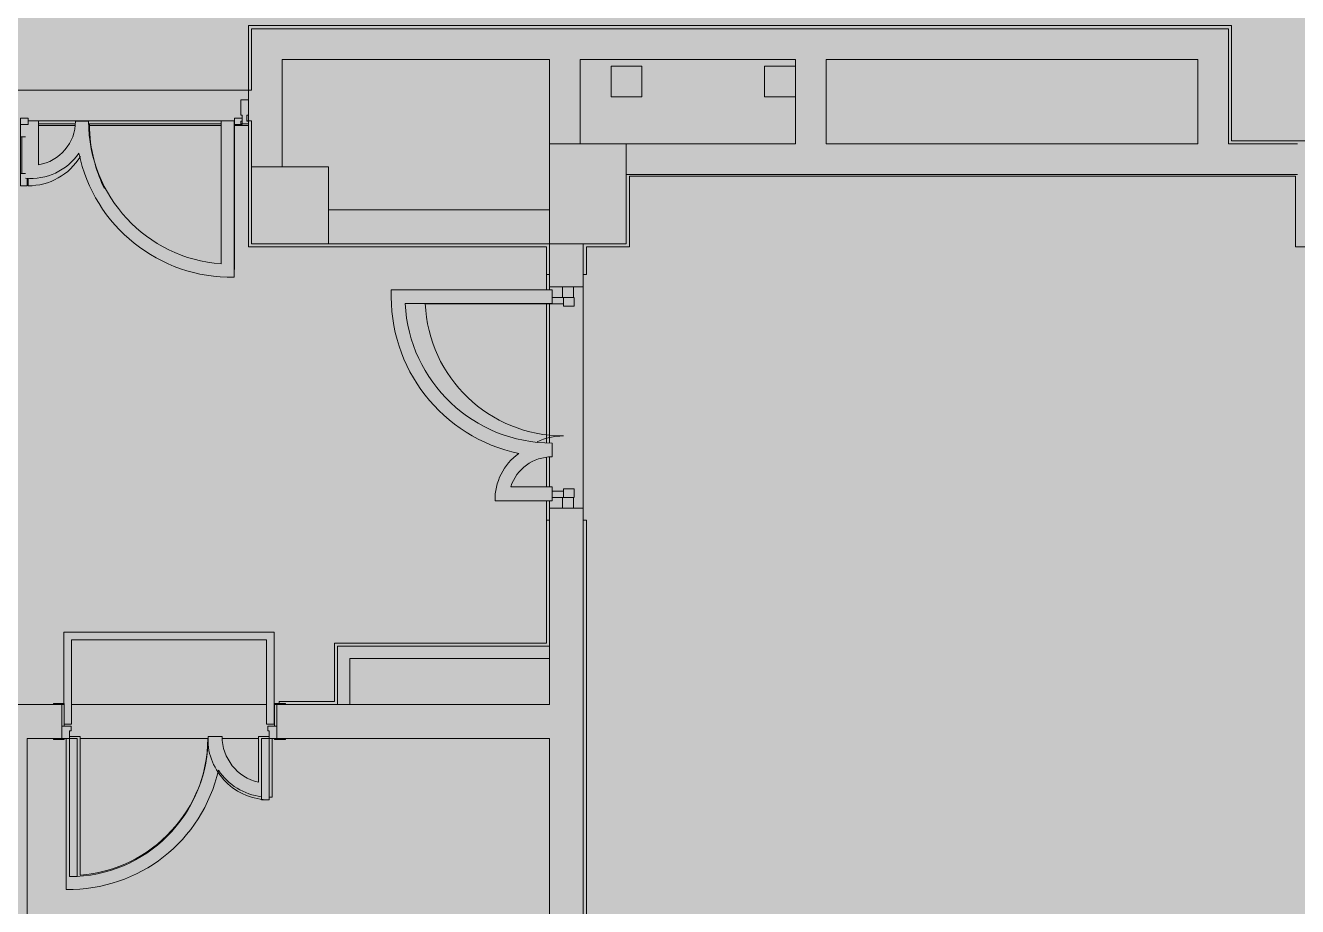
# Model space of a CAD drawing. Header units: millimetres. Extents: x 957 to 228198, y -8553 to 29000.
# Drawn here: x 173256 to 181538, y 6585 to 12321 of the extents above; entities that cross this region are included whole.
import ezdxf

# ---------------------------------------------------------------- set-up
doc = ezdxf.new("R2010")
doc.units = ezdxf.units.MM
doc.layers.add('A-DETL-GENF-3', color=7, linetype='Continuous', lineweight=9, true_color=0xc0c0c0, transparency=0.4)
for name, color, linetype, lineweight, true_color in [('A-DETL-GENF-5', 7, 'Continuous', 5, 0xb7b7b7), ('A-DOOR-4', 7, 'Continuous', 5, 0xb7b7b7), ('A-DOOR-FRAM-5', 7, 'Continuous', 5, 0xb7b7b7), ('A-FLOR-1', 7, 'Continuous', 5, 0xb7b7b7), ('A-GLAZ-CWMG-2', 7, 'Continuous', 5, 0x737373), ('A-WALL-4', 7, 'Continuous', 9, 0x737373), ('I-WALL-2', 7, 'Continuous', 5, 0x737373), ('S-COLS-2', 7, 'Continuous', 5, 0x737373), ('S-STRS-2', 7, 'Continuous', 5, 0x737373)]:
    doc.layers.add(name, color=color, linetype=linetype, lineweight=lineweight, true_color=true_color)

# ---------------------------------------------------------------- blocks, each defined once
blk = doc.blocks.new('BSC_Колонна _Прямоугольная - 650х500-23287315-3_2_2_птичка')
at = {"layer": 'S-COLS-2'}
for p, q in [((325, 250), (-325, 250)), ((-325, 250), (-325, -250)), ((325, -250), (325, 250)), ((-325, -250), (325, -250))]:
    blk.add_line(p, q, dxfattribs=at)
blk = doc.blocks.new('BSC_Колонна _Прямоугольная - 500х500-V278-3_2_2_птичка')
at = {"layer": 'S-COLS-2'}
for p, q in [((250, 250), (-250, 250)), ((-250, 250), (-250, -250)), ((250, -250), (250, 250)), ((-250, -250), (250, -250))]:
    blk.add_line(p, q, dxfattribs=at)
blk = doc.blocks.new('110_Дверь_СКБ_2Ст - Д-1 Лестничная клетка EIS60-24319353-3_2_2_птичка')
at = {"layer": 'A-DOOR-4'}
for p, q in [((662.5, 1010), (612.5, 1010)), ((612.5, 1010), (612.5, 110)), ((662.5, 110), (662.5, 1010)), ((-637.5, 510), (-637.5, 110)), ((-587.5, 510), (-637.5, 510)), ((-587.5, 110), (-587.5, 510)), ((-637.5, 110), (-587.5, 110)), ((612.5, 110), (662.5, 110))]:
    blk.add_line(p, q, dxfattribs=at)
for centre, radius, start, end in [((662.5, 110), 900, 90, 180), ((-637.5, 110), 400, 360, 90)]:
    blk.add_arc(centre, radius, start, end, dxfattribs=at)
at = {"layer": 'A-DOOR-FRAM-5'}
for p, q in [((-672.5, 118), (-742.5, 118)), ((-742.5, 118), (-742.5, 110)), ((-742.5, 110), (-672.5, 110)), ((-637.5, 110), (-687.5, 110)), ((-687.5, 110), (-687.5, 30)), ((-672.5, 110), (-672.5, 118)), ((-637.5, 60), (-637.5, 110)), ((662.5, 110), (662.5, 60)), ((712.5, 110), (662.5, 110)), ((767.5, 118), (697.5, 118)), ((697.5, 118), (697.5, 110)), ((697.5, 110), (767.5, 110)), ((712.5, 30), (712.5, 110)), ((767.5, 110), (767.5, 118)), ((-687.5, 30), (-627.5, 30)), ((-672.5, 30), (-687.5, 30)), ((-687.5, 30), (-687.5, -110)), ((-672.5, -110), (-672.5, 30)), ((-627.5, 60), (-637.5, 60)), ((-627.5, 30), (-627.5, 60)), ((662.5, 60), (652.5, 60)), ((652.5, 60), (652.5, 30)), ((652.5, 30), (712.5, 30)), ((712.5, 30), (697.5, 30)), ((697.5, 30), (697.5, -110)), ((712.5, -110), (712.5, 30)), ((-672.5, -110), (-742.5, -110)), ((-742.5, -110), (-742.5, -118)), ((-742.5, -118), (-672.5, -118)), ((-687.5, -110), (-672.5, -110)), ((-672.5, -118), (-672.5, -110)), ((697.5, -110), (712.5, -110)), ((767.5, -110), (697.5, -110)), ((697.5, -110), (697.5, -118)), ((697.5, -118), (767.5, -118)), ((767.5, -118), (767.5, -110))]:
    blk.add_line(p, q, dxfattribs=at)
blk = doc.blocks.new('Прямоугольный импост - 50 x 70 мм-32306832-3_2_2_птичка')
at = {"layer": 'A-GLAZ-CWMG-2'}
for p, q in [((-70, 35), (0, 35)), ((-70, -35), (-70, 35)), ((0, 35), (0, -35)), ((0, -35), (-70, -35))]:
    blk.add_line(p, q, dxfattribs=at)
blk = doc.blocks.new('Дверь_Витражная_остекление_ - ДВН_ДАО_Главный вход_1200 в свету Д-22 _п_-32306833-3_2_2_птичка')
at = {"layer": 'A-DETL-GENF-5'}
for p, q in [((-650, 40), (-595, 40)), ((-595, 40), (-595, -30)), ((650, 40), (595, 40)), ((595, 40), (595, -30)), ((-610, -30), (-650, -30)), ((-595, -30), (-650, -30)), ((-650, -35), (-650, -103)), ((-610, -930), (-610, -30)), ((595, -30), (650, -30)), ((610, -30), (610, -103)), ((650, -30), (610, -30)), ((650, -103), (650, -35))]:
    blk.add_line(p, q, dxfattribs=at)
at = {"layer": 'A-DOOR-4'}
for p, q in [((-650, -103), (-650, -35)), ((650, -103), (650, -35))]:
    blk.add_line(p, q, dxfattribs=at)
for centre, radius, start, end in [((-650, -30), 900, 272.47677, 0), ((650, -30), 400, 180, 205.34539)]:
    blk.add_arc(centre, radius, start, end, dxfattribs=at)
blk = doc.blocks.new('Прямоугольный импост - 50 x 70 мм-32306835-3_2_2_птичка')
at = {"layer": 'A-GLAZ-CWMG-2'}
for p, q in [((0, 35), (-70, 35)), ((-70, 35), (-70, -35)), ((0, -35), (0, 35)), ((-70, -35), (0, -35))]:
    blk.add_line(p, q, dxfattribs=at)
blk = doc.blocks.new('Дверь_Витражная_остекление_ - В-18-32468702-3_2_2_птичка')
at = {"layer": 'A-DETL-GENF-5'}
for p, q in [((-672.5, 965), (-672.5, 20)), ((-672.5, 965), (-672.5, 20)), ((722.5, 420), (677.5, 420)), ((677.5, 420), (677.5, 369.7)), ((722.5, 420), (677.5, 420)), ((677.5, 420), (677.5, 369.7)), ((722.5, 420), (722.5, 20)), ((722.5, 20), (722.5, 420)), ((722.5, 340), (689.5, 340)), ((712.5, 340), (712.5, 100)), ((722.5, 100), (689.5, 100))]:
    blk.add_line(p, q, dxfattribs=at)
at = {"layer": 'A-DOOR-4'}
for p, q in [((-672.5, 965), (-672.5, 20)), ((672.5, 420), (672.5, 369.8)), ((-672.5, 20), (-722.5, 20)), ((-722.5, 20), (-722.5, -20)), ((-672.5, -20), (-672.5, 20)), ((722.5, 20), (672.5, 20)), ((672.5, 20), (672.5, -20)), ((722.5, -20), (722.5, 20)), ((-722.5, -20), (-672.5, -20)), ((672.5, -20), (722.5, -20))]:
    blk.add_line(p, q, dxfattribs=at)
for centre, radius, start, end in [((-672.5, 20), 945, 15.85424, 26.17307), ((672.5, 20), 400, 90, 148.53811), ((-672.5, 20), 945, 360, 14.43128), ((672.5, 20), 400, 177.03782, 180)]:
    blk.add_arc(centre, radius, start, end, dxfattribs=at)
blk = doc.blocks.new('Прямоугольный импост - Импост структурный с накладкой - 160мм Темный-33326242-3_2_2_птичка')
at = {"layer": 'A-GLAZ-CWMG-2'}
for p, q in [((0, 140), (-50, 140)), ((-50, 140), (-50, 40)), ((0, 40), (0, 140)), ((-50, 40), (-40, 40)), ((-40, 0), (-50, 0)), ((-50, 0), (-50, -17)), ((-40, 40), (-40, 0)), ((-10, 0), (-10, 40)), ((-10, 40), (0, 40)), ((0, 0), (-10, 0)), ((0, -17), (0, 0)), ((-50, -17), (0, -17))]:
    blk.add_line(p, q, dxfattribs=at)

msp = doc.modelspace()

# ---------------------------------------------------------------- hatches: boundary and pattern name
at = {"layer": 'A-DETL-GENF-3'}
h = msp.add_hatch(color=256, dxfattribs=at)
h.paths.add_polyline_path([(167348.1, -251.7), (177038.1, -250), (177041.1, 3288.3), (185758.1, 3288.3), (185758.1, 27348.3), (143098.1, 27348.3), (143098.1, 23888.3), (139948.1, 23887.4), (139948.1, 15358), (139498.2, 15353), (139498.2, -251.7), (167098.1, -251.7)])
h.paths.add_polyline_path([(168253.1, 151), (168237.1, 151), (168237.1, 551), (168253.1, 551)])
h.paths.add_polyline_path([(171639.1, 151), (171623.1, 151), (171623.1, 551), (171639.1, 551), (171639.1, 172.5)])
h.paths.add_polyline_path([(168237.1, 1051), (168237.6, 1545.2), (168253.1, 1545.2), (168253.1, 1258), (169542.1, 1258), (169542.1, 1242), (168253.1, 1242), (168253.1, 1051), (168237.6, 1051)])
h.paths.add_polyline_path([(171623.1, 1051), (171623.1, 1530.1), (171639.1, 1530.1), (171639.1, 1051)])
h.paths.add_polyline_path([(170407.7, 1232), (170364.1, 1232), (170364.1, 1248), (171622.8, 1248), (171622.8, 1232), (170409.2, 1232)])
h.paths.add_polyline_path([(171638.9, 2030.1), (171623.1, 2030.1), (171623.1, 2332), (170364.1, 2332), (170364.1, 2348), (171639.1, 2347.5), (171639.1, 2030.1)])
h.paths.add_polyline_path([(168253.1, 2045.2), (168237.1, 2045.2), (168237.1, 2789), (168253.1, 2789), (168253.1, 2350.4)])
h.paths.add_polyline_path([(169243.4, 2342), (168253.4, 2342), (168253.4, 2358), (169543.5, 2358), (169543.5, 2342), (169470, 2342)])
h.paths.add_polyline_path([(168253.1, 3289), (168237.1, 3289), (168237.1, 3729), (168253.1, 3729)])
h.paths.add_polyline_path([(173543.1, 6780), (173543.1, 7680), (173593.1, 7680), (173593.1, 6780)])
h.paths.add_polyline_path([(174843.1, 7680), (174843.1, 7730), (174833.1, 7730), (174836.7, 7760), (174878.1, 7760), (174878.1, 7908), (174948.1, 7908), (174948.1, 7900), (174893.1, 7900), (174893.1, 7680), (174948.1, 7680), (174948.1, 7672), (174878.1, 7672), (174878.1, 7680), (174859.1, 7680)])
h.paths.add_polyline_path([(174836.7, 7280), (174793.1, 7280), (174793.1, 7680), (174843.1, 7680), (174843.1, 7280)])
h.paths.add_polyline_path([(173485.1, 7672), (173438.1, 7672), (173438.1, 7680), (173493.1, 7680), (173493.1, 7900), (173438.1, 7900), (173440.3, 7908), (173508.1, 7908), (173508.1, 7760), (173553.1, 7760), (173553.1, 7730), (173543.1, 7730), (173543.1, 7680), (173508.1, 7680), (173508.1, 7672), (173493.1, 7672)])
h.paths.add_polyline_path([(168078.1, 7672), (168008.1, 7672), (168008.1, 7820), (167988.1, 7820), (167988.1, 7860), (167998.1, 7860), (167998.1, 7900), (168008.1, 7900), (168008.1, 7908), (168078.1, 7908), (168078.1, 7900), (168023.1, 7895.1), (168023.1, 7680), (168078.1, 7680)])
h.paths.add_polyline_path([(172840.8, 7672), (172808.1, 7672), (172808.1, 7820), (172788.1, 7820), (172788.1, 7860), (172798.1, 7860), (172798.1, 7900), (172808.1, 7900), (172808.1, 7908), (172878.1, 7908), (172878.1, 7900), (172823.1, 7895.1), (172823.1, 7680), (172878.1, 7680), (172878.1, 7672), (172848.1, 7672)])
h.paths.add_polyline_path([(170545.1, 7672), (170508.1, 7672), (170508.1, 7820), (170488.1, 7820), (170488.1, 7860), (170498.1, 7860), (170498.1, 7900), (170508.1, 7900), (170508.1, 7908), (170578.1, 7908), (170578.1, 7900), (170523.1, 7895.1), (170523.1, 7680), (170578.1, 7680), (170578.1, 7672), (170548.1, 7672)])
h.paths.add_polyline_path([(167138.1, 7672), (167068.1, 7672), (167068.1, 7680), (167123.1, 7680), (167118.1, 7900), (167068.1, 7900), (167068.1, 7908), (167138.1, 7908), (167138.1, 7900), (167148.1, 7895.1), (167148.1, 7860), (167158.1, 7860), (167158.1, 7820), (167138.1, 7820), (167138.1, 7680)])
h.paths.add_polyline_path([(169418.1, 7672), (169418.1, 7680), (169473.1, 7680), (169473.1, 7900), (169418.1, 7900), (169418.1, 7908), (169488.1, 7908), (169488.1, 7900), (169498.1, 7900), (169498.1, 7860), (169508.1, 7858.7), (169508.1, 7820), (169488.1, 7820), (169488.1, 7672), (169448.1, 7672)])
h.paths.add_polyline_path([(171938.1, 7672), (171868.1, 7672), (171868.1, 7680), (171923.1, 7680), (171923.1, 7900), (171868.1, 7900), (171868.1, 7908), (171938.1, 7908), (171938.1, 7900), (171948.1, 7895.1), (171948.1, 7860), (171958.1, 7860), (171958.1, 7820), (171938.1, 7820), (171938.1, 7680)])
h.paths.add_polyline_path([(170498.1, 7900), (170458.1, 7900), (170458.1, 8900), (170498.1, 8900), (170498.1, 7916.7)])
h.paths.add_polyline_path([(167958.1, 7900), (167958.1, 8750), (167998.1, 8750), (167998.1, 7900)])
h.paths.add_polyline_path([(172758.1, 7900), (172758.1, 8750), (172798.1, 8750), (172798.1, 7900)])
h.paths.add_polyline_path([(159665.9, 10300), (159625.9, 10300), (159625.9, 10900), (159665.9, 10900), (159665.9, 10501.7)])
h.paths.add_polyline_path([(157905.9, 10300), (157865.9, 10300), (157865.9, 10900), (157905.9, 10900), (157905.9, 10385.9)])
h.paths.add_polyline_path([(158745.9, 10300), (158745.9, 10900), (158785.9, 10900), (158785.9, 10300)])
h.paths.add_polyline_path([(156985.9, 10300), (156985.9, 10900), (157025.9, 10900), (157025.9, 10300)])
h.paths.add_polyline_path([(157865.9, 10900), (157840.9, 10900), (157840.9, 10980), (157875.9, 10980), (157875.9, 10940), (157865.9, 10940)])
h.paths.add_polyline_path([(158735.9, 10900), (158720.9, 10900), (158720.9, 10980), (158755.9, 10980), (158755.9, 10940), (158745.9, 10940), (158745.9, 10900)])
h.paths.add_polyline_path([(158465.9, 10900), (158465.9, 10940), (158455.9, 10940), (158455.9, 10980), (158490.9, 10980), (158490.9, 10900), (158475.9, 10900)])
h.paths.add_polyline_path([(159355.9, 10900), (159345.9, 10900), (159345.9, 10940), (159335.9, 10940), (159335.9, 10980), (159370.9, 10980), (159370.9, 10900)])
h.paths.add_polyline_path([(157585.9, 10900), (157585.9, 10940), (157575.9, 10940), (157575.9, 10980), (157610.9, 10980), (157610.9, 10900), (157590.9, 10900)])
h.paths.add_polyline_path([(159625.9, 10900), (159600.9, 10900), (159600.9, 10980), (159635.9, 10980), (159635.9, 10940), (159625.9, 10940)])
h.paths.add_polyline_path([(160235.9, 10900), (160225.9, 10900), (160225.9, 10940), (160215.9, 10940), (160215.9, 10980), (160250.9, 10980), (160250.9, 10900)])
h.paths.add_polyline_path([(156985.9, 10900), (156960.9, 10900), (156960.9, 10980), (156995.9, 10980), (156995.9, 10940), (156985.9, 10940), (156985.9, 10925.7)])
h.paths.add_polyline_path([(139948.1, 12070), (139948.1, 12125), (139728.1, 12125), (139728.1, 12070), (139720.1, 12070), (139720.1, 12140), (139868.1, 12140), (139868.1, 12185), (139898.1, 12185), (139898.1, 12175), (139948.1, 12175), (139949.5, 12140), (139956.1, 12140), (139956.1, 12070)])
h.paths.add_polyline_path([(139948.1, 12175), (139949.5, 12225), (140348.1, 12225), (140343.1, 12175), (139949.5, 12175)])
h.paths.add_polyline_path([(140345.1, 13425), (139948.1, 13425), (139949.5, 13475), (140848.1, 13475), (140848.1, 13425), (140620.6, 13425)])
h.paths.add_polyline_path([(139868.1, 13465), (139868.1, 13510), (139720.1, 13514), (139720.1, 13580), (139728.1, 13580), (139728.1, 13525), (139948.1, 13525), (139948.1, 13580), (139956.1, 13580), (139956.1, 13510), (139948.1, 13510), (139948.1, 13475), (139898.1, 13475), (139898.1, 13465), (139888.1, 13465)])
h.paths.add_polyline_path([(178708.1, 15650), (178638.1, 15650), (178638.1, 15658), (178708.1, 15658)])
h.paths.add_polyline_path([(178272.9, 15650), (178272.9, 15658), (178342.9, 15658), (178342.9, 15650)])
h.paths.add_polyline_path([(179678.1, 15650), (179678.1, 16650), (179718.1, 16650), (179718.1, 15650)])
h.paths.add_polyline_path([(178262.9, 15650), (178222.9, 15650), (178222.9, 16650), (178262.9, 16650), (178262.9, 15848.6)])
h.paths.add_polyline_path([(179798.1, 15650), (179728.1, 15650), (179728.1, 15658), (179798.1, 15658)])
h.paths.add_polyline_path([(177182.9, 15650), (177182.9, 15658), (177252.9, 15658), (177252.9, 15650)])
h.paths.add_polyline_path([(183728.1, 15650), (183728.1, 15658), (183798.1, 15658), (183798.1, 15650)])
h.paths.add_polyline_path([(182638.1, 15650), (182638.1, 15658), (182708.1, 15658), (182708.1, 15650)])
h.paths.add_polyline_path([(183718.1, 15650), (183678.1, 15650), (183678.1, 16650), (183718.1, 16650), (183718.1, 15848.6)])
h.paths.add_polyline_path([(185660.1, 17240), (185660.1, 17310), (185668.1, 17310), (185668.1, 17240)])
h.paths.add_polyline_path([(181278.1, 17600), (181278.1, 18590), (181318.1, 18590), (181318.1, 17600)])
h.paths.add_polyline_path([(178438.1, 17600), (178438.1, 18590), (178478.1, 18590), (178478.1, 17600)])
h.paths.add_polyline_path([(185620.3, 18280), (184668.1, 18280), (184668.1, 18320), (185668.1, 18320), (185668.1, 18280)])
h.paths.add_polyline_path([(185660.1, 18330), (185660.1, 18400), (185668.1, 18400), (185668.1, 18330)])
h.paths.add_polyline_path([(180268.1, 18592), (180238.1, 18592), (180238.1, 18600), (180268.1, 18600)])
h.paths.add_polyline_path([(166848.1, 24100), (166848.1, 24150), (167348.1, 24150), (167348.1, 24100)])
h.paths.add_polyline_path([(167284.6, 25850), (166848.1, 25850), (166848.1, 25900), (167348.1, 25900), (167348.1, 25850), (167328.1, 25850)])
h = msp.add_hatch(color=256, dxfattribs=at)
h.paths.add_polyline_path([(173543.1, 7680), (173543.1, 7730), (173553.1, 7730), (173553.1, 7760), (173508.1, 7760), (173504.1, 7908), (173438.1, 7908), (173438.1, 7900), (173493.1, 7896.2), (173493.1, 7680), (173438.1, 7680), (173438.1, 7672), (173508.1, 7672), (173508.1, 7680), (173522.8, 7680)])
h.paths.add_polyline_path([(173543.1, 6780), (173593.1, 6780), (173593.1, 7680), (173543.1, 7680), (173543.1, 7296.8)])
h.paths.add_polyline_path([(174843.1, 7680), (174878.1, 7680), (174878.7, 7672), (174948.1, 7672), (174948.1, 7680), (174893.1, 7682.3), (174893.1, 7900), (174948.1, 7900), (174948.1, 7908), (174878.1, 7908), (174875, 7760), (174833.1, 7760), (174836.7, 7730), (174843.1, 7730), (174843.1, 7689.9)])
h.paths.add_polyline_path([(174836.7, 7280), (174843.1, 7280), (174843.1, 7680), (174793.1, 7680), (174793.1, 7280)])
h.paths.add_polyline_path([(172798.1, 7900), (172798.1, 8750), (172758.1, 8750), (172758.1, 7900)])
h.paths.add_polyline_path([(172840.8, 7672), (172878.1, 7672), (172878.1, 7680), (172823.1, 7680), (172823.1, 7900), (172878.1, 7900), (172878.1, 7908), (172808.1, 7908), (172808.1, 7900), (172798.1, 7895.1), (172798.1, 7860), (172788.1, 7860), (172788.1, 7820), (172808.1, 7820), (172808.1, 7672), (172823.1, 7672)])
h.paths.add_polyline_path([(167998.1, 7900), (167998.1, 8750), (167958.1, 8750), (167958.1, 7900)])
h.paths.add_polyline_path([(168023.1, 7672), (168078.1, 7672), (168078.1, 7680), (168023.1, 7680), (168023.1, 7900), (168078.1, 7900), (168078.1, 7908), (168008.1, 7908), (168008.1, 7900), (167998.1, 7895.1), (167998.1, 7860), (167988.1, 7860), (167988.1, 7820), (168008.1, 7820), (168008.1, 7672)])
h.paths.add_polyline_path([(170498.1, 7900), (170498.1, 8900), (170458.1, 8900), (170458.1, 7900)])
h.paths.add_polyline_path([(170578.1, 7672), (170578.1, 7680), (170523.1, 7680), (170523.1, 7900), (170578.1, 7900), (170578.1, 7908), (170508.1, 7908), (170508.1, 7900), (170498.1, 7895.1), (170498.1, 7860), (170488.1, 7860), (170488.1, 7820), (170508.1, 7820), (170508.1, 7672), (170548.1, 7672)])
h.paths.add_polyline_path([(167118.1, 7672), (167138.1, 7672), (167138.1, 7820), (167158.1, 7820), (167158.1, 7860), (167148.1, 7860), (167148.1, 7900), (167138.1, 7900), (167138.1, 7908), (167068.1, 7908), (167068.1, 7900), (167123.1, 7895.1), (167118.1, 7680), (167068.1, 7680), (167068.1, 7672), (167098.1, 7672)])
h.paths.add_polyline_path([(171898.1, 7672), (171938.1, 7672), (171938.1, 7820), (171958.1, 7820), (171958.1, 7860), (171948.1, 7860), (171948.1, 7900), (171938.1, 7900), (171938.1, 7908), (171868.1, 7908), (171868.1, 7900), (171923.1, 7895.1), (171923.1, 7680), (171868.1, 7680), (171868.1, 7672)])
h.paths.add_polyline_path([(169488.1, 7672), (169488.1, 7820), (169508.1, 7820), (169505.9, 7860), (169498.1, 7864.7), (169498.1, 7900), (169488.1, 7900), (169488.1, 7908), (169418.1, 7908), (169418.1, 7900), (169473.1, 7894.5), (169473.1, 7680), (169418.1, 7680), (169418.1, 7672), (169473.1, 7672)])
h.paths.add_polyline_path([(156985.9, 10900), (156985.9, 10940), (156995.9, 10940), (156995.9, 10980), (156960.9, 10980), (156960.9, 10900), (156975.9, 10900)])
h.paths.add_polyline_path([(157025.9, 10300), (157025.9, 10900), (156985.9, 10900), (156985.9, 10300)])
h.paths.add_polyline_path([(158745.9, 10900), (158745.9, 10940), (158755.9, 10940), (158755.9, 10980), (158720.9, 10980), (158720.9, 10900), (158735.9, 10900)])
h.paths.add_polyline_path([(158745.9, 10300), (158785.9, 10300), (158785.9, 10900), (158745.9, 10900), (158745.9, 10381.8)])
h.paths.add_polyline_path([(157865.9, 10900), (157865.9, 10940), (157875.9, 10940), (157875.9, 10980), (157840.9, 10980), (157840.9, 10900), (157855.9, 10900)])
h.paths.add_polyline_path([(157865.9, 10300), (157905.9, 10300), (157905.9, 10900), (157865.9, 10900), (157865.9, 10307.9)])
h.paths.add_polyline_path([(159625.9, 10900), (159625.9, 10940), (159635.9, 10940), (159635.9, 10980), (159600.9, 10980), (159600.9, 10900), (159615.9, 10900)])
h.paths.add_polyline_path([(159665.9, 10300), (159665.9, 10900), (159625.9, 10900), (159625.9, 10300)])
h.paths.add_polyline_path([(159370.9, 10900), (159370.9, 10980), (159335.9, 10980), (159335.9, 10940), (159345.9, 10940), (159345.9, 10900), (159355.9, 10900)])
h.paths.add_polyline_path([(158475.9, 10900), (158490.9, 10900), (158490.9, 10980), (158455.9, 10980), (158455.9, 10940), (158465.9, 10940), (158465.9, 10900)])
h.paths.add_polyline_path([(157585.9, 10900), (157610.9, 10900), (157610.9, 10980), (157575.9, 10980), (157575.9, 10940), (157585.9, 10940)])
h.paths.add_polyline_path([(160235.9, 10900), (160250.9, 10900), (160250.9, 10980), (160215.9, 10980), (160215.9, 10940), (160225.9, 10940), (160225.9, 10900)])
h.paths.add_polyline_path([(139948.1, 12175), (140348.1, 12175), (140343.9, 12225), (139948.1, 12225)])
h.paths.add_polyline_path([(139728.1, 12070), (139728.1, 12125), (139948.1, 12125), (139948.1, 12070), (139956.1, 12070), (139956.1, 12140), (139948.1, 12140), (139948.1, 12175), (139898.1, 12175), (139898.1, 12185), (139868.1, 12185), (139868.1, 12140), (139720.1, 12138.5), (139720.1, 12070)])
h.paths.add_polyline_path([(140717.3, 13425), (140848.1, 13425), (140848.1, 13475), (139948.1, 13475), (139949.5, 13425), (140620.6, 13425)])
h.paths.add_polyline_path([(139888.1, 13465), (139898.1, 13465), (139898.1, 13475), (139948.1, 13475), (139949.5, 13510), (139956.1, 13510), (139956.1, 13580), (139948.1, 13580), (139948.1, 13525), (139728.1, 13525), (139728.1, 13580), (139720.1, 13580), (139720.1, 13510), (139868.1, 13508.5), (139868.1, 13465)])
h.paths.add_polyline_path([(183718.1, 15650), (183718.1, 16650), (183678.1, 16650), (183678.1, 15650)])
h.paths.add_polyline_path([(183728.1, 15650), (183798.1, 15650), (183798.1, 15658), (183728.1, 15658)])
h.paths.add_polyline_path([(179758.1, 15650), (179798.1, 15650), (179798.1, 15658), (179728.1, 15658), (179728.1, 15650), (179743.1, 15650)])
h.paths.add_polyline_path([(178693.1, 15650), (178708.1, 15650), (178708.1, 15658), (178638.1, 15658), (178638.1, 15650), (178668.1, 15650)])
h.paths.add_polyline_path([(179678.1, 15650), (179718.1, 15650), (179718.1, 16650), (179678.1, 16650), (179678.1, 15718)])
h.paths.add_polyline_path([(182708.1, 15650), (182708.1, 15658), (182638.1, 15658), (182638.1, 15650), (182693.1, 15650)])
h.paths.add_polyline_path([(177182.9, 15650), (177252.9, 15650), (177252.9, 15658), (177182.9, 15658)])
h.paths.add_polyline_path([(178342.9, 15650), (178342.9, 15658), (178272.9, 15658), (178272.9, 15650), (178312.9, 15650)])
h.paths.add_polyline_path([(178222.9, 15650), (178262.9, 15650), (178262.9, 16650), (178222.9, 16650), (178222.9, 15848.6)])
h.paths.add_polyline_path([(185668.1, 17240), (185668.1, 17310), (185660.1, 17310), (185660.1, 17240)])
h.paths.add_polyline_path([(181278.1, 17600), (181318.1, 17600), (181318.1, 18590), (181278.1, 18590), (181278.1, 18162.4)])
h.paths.add_polyline_path([(178478.1, 17600), (178478.1, 18590), (178438.1, 18590), (178438.1, 17600)])
h.paths.add_polyline_path([(185388.8, 18280), (185668.1, 18280), (185668.1, 18320), (184668.1, 18320), (184668.1, 18280), (185388.1, 18280)])
h.paths.add_polyline_path([(185668.1, 18330), (185668.1, 18400), (185660.1, 18400), (185660.1, 18330)])
h.paths.add_polyline_path([(180238.1, 18592), (180268.1, 18592), (180268.1, 18600), (180238.1, 18600)])
h.paths.add_polyline_path([(167348.1, 24100), (167348.1, 24150), (166848.1, 24150), (166848.1, 24100)])
h.paths.add_polyline_path([(167284.6, 25850), (167348.1, 25855.2), (167348.1, 25900), (166848.1, 25900), (166848.1, 25850)])

# ---------------------------------------------------------------- linework, layer by layer
at = {"layer": 'A-FLOR-1'}
for p, q in [((174708.1, 11900), (174708.1, 12320)), ((174708.1, 12320), (181107.1, 12320)), ((181107.1, 12320), (181107.1, 11570)), ((177068.6, 12057), (177268.6, 12057)), ((177068.6, 11857), (177068.6, 12057)), ((177268.6, 12057), (177268.6, 11857)), ((178068.6, 12057), (178268.6, 12057)), ((178068.6, 11857), (178068.6, 12057)), ((177268.6, 11857), (177068.6, 11857)), ((178268.6, 11857), (178068.6, 11857)), ((173340.8, 11700), (173273.1, 11700)), ((173340.8, 11413.8), (173340.8, 11700)), ((173580.3, 11680), (173340.8, 11680)), ((173666.8, 11697.2), (173582.1, 11697.2)), ((174530.4, 11680), (173667.7, 11680)), ((174615.1, 11700), (174530.4, 11700)), ((174530.4, 11700), (174530.4, 10768.9)), ((174615.1, 10681.9), (174615.1, 11700)), ((174708.1, 10880), (174708.1, 11680)), ((174708.1, 11669), (174708.1, 11680)), ((173340.8, 11669), (173579.2, 11669)), ((173668.4, 11669), (174530.4, 11669)), ((174615.1, 11669), (174708.1, 11669)), ((181107.1, 11570), (184738.6, 11570)), ((181524.1, 11340), (177189.1, 11340)), ((177189.1, 11340), (177189.1, 10880)), ((181524.1, 10879), (181524.1, 11340)), ((176648.1, 10880), (174708.1, 10880)), ((176648.1, 10880), (176648.1, 10600.7)), ((177189.1, 10880), (176909.1, 10880)), ((176909.1, 10880), (176909.1, 10700)), ((185648.1, 10879), (181524.1, 10879)), ((176668.1, 10700), (176648.1, 10700)), ((176909.1, 10700), (176888.1, 10700)), ((176685.1, 10600.7), (175638, 10600.7)), ((176685.1, 10510.7), (176685.1, 10600.7)), ((175728.2, 10510.7), (176685.1, 10510.7)), ((176648.1, 9604.5), (176648.1, 10510.7)), ((176685.1, 9512.6), (176685.1, 9602.6)), ((176648.1, 9316.6), (176648.1, 9509.1)), ((176685.1, 9316.6), (176415.7, 9316.6)), ((176685.1, 9226.6), (176685.1, 9316.6)), ((176313.2, 9226.6), (176685.1, 9226.6)), ((176648.1, 9226.6), (176648.1, 8300)), ((176648.1, 9100), (176668.1, 9100)), ((176888.1, 9100), (176909.1, 9100)), ((176909.1, 9100), (176909.1, 4070)), ((174875, 8371.9), (173505, 8371.9)), ((173505, 8371.9), (173505, 7908)), ((174875, 7771.9), (174875, 8371.9)), ((173555, 7771.9), (173555, 8321.9)), ((173555, 8321.9), (174825, 8321.9)), ((174825, 8321.9), (174825, 7771.9)), ((175268.1, 7920), (175268.1, 8300)), ((175268.1, 8300), (176648.1, 8300)), ((174908.1, 7908), (174908.1, 7920)), ((174908.1, 7920), (175268.1, 7920)), ((173508.1, 7771.9), (173555, 7771.9)), ((174825, 7771.9), (174875, 7771.9)), ((173521.6, 7680), (173521.6, 6697.1)), ((173611.6, 7691.9), (173543.1, 7691.9)), ((173611.6, 6789.7), (173611.6, 7691.9)), ((173611.6, 7680), (174445.9, 7680)), ((174536.6, 7691.9), (174446.6, 7691.9)), ((174537.7, 7680), (174772.8, 7680)), ((174843.1, 7691.9), (174772.8, 7691.9)), ((174772.8, 7691.9), (174772.8, 7394.8)), ((174862.8, 7297.5), (174862.8, 7680))]:
    msp.add_line(p, q, dxfattribs=at)
for centre, radius, start, end in [((173295, 11697.2), 287, 279.17366, 0), ((174597.5, 11697.2), 930.7, 180, 265.86869), ((173295, 11697.2), 371.7, 263.98747, 326.07537), ((174597.5, 11697.2), 1015.4, 191.7891, 270.99569), ((176682.1, 10557.6), 1045, 177.63591, 258.21594), ((176682.1, 10557.6), 955, 182.81459, 270.17999), ((176682.1, 9233.6), 369, 125.33508, 181.08444), ((176682.1, 9233.6), 279, 89.3839, 162.68951), ((173541.6, 7691.9), 905, 274.43687, 360), ((174841.6, 7691.9), 305, 180, 256.9573), ((173541.6, 7691.9), 995, 268.8489, 347.32946), ((174841.6, 7691.9), 395, 213.54048, 262.94436), ((174841.6, 7691.9), 395, 270.21425, 273.07201)]:
    msp.add_arc(centre, radius, start, end, dxfattribs=at)
at = {"layer": 'A-WALL-4'}
for p, q in [((176668.1, 8200), (176668.1, 8280)), ((175288.1, 7900), (175368.1, 7900))]:
    msp.add_line(p, q, dxfattribs=at)
at = {"layer": 'I-WALL-2'}
for p, q in [((181088.1, 12300), (174728.1, 12300)), ((174728.1, 12300), (174728.1, 11900)), ((181088.1, 11550), (181088.1, 12300)), ((174928.1, 12100), (176668.1, 12100)), ((174928.1, 11400), (174928.1, 12100)), ((176668.1, 12100), (176668.1, 11550)), ((176868.1, 11550), (176868.1, 12100)), ((176868.1, 12100), (178268.6, 12100)), ((178268.6, 12100), (178268.6, 11550)), ((178468.6, 12100), (180888.1, 12100)), ((178468.6, 11550), (178468.6, 12100)), ((180888.1, 12100), (180888.1, 11550)), ((171998.1, 11900), (174728.1, 11900)), ((174708.1, 11900), (174708.1, 11700)), ((174530.4, 11700), (173340.8, 11700)), ((174698.1, 11700), (174728.1, 11700)), ((174728.1, 11700), (174728.1, 11400)), ((178268.6, 11550), (177168.1, 11550)), ((180888.1, 11550), (178468.6, 11550)), ((181538.1, 11550), (181088.1, 11550)), ((177168.1, 11350), (181538.1, 11350)), ((176668.1, 11120), (175228.1, 11120)), ((175228.1, 10900), (176668.1, 10900)), ((176668.1, 10900), (176668.1, 10600.7)), ((176888.1, 10900), (176888.1, 7900)), ((176668.1, 10619), (176888.1, 10619)), ((176668.1, 9603.5), (176668.1, 10510.7)), ((176668.1, 9316.6), (176668.1, 9511)), ((176668.1, 9226.6), (176668.1, 8280)), ((176888.1, 9179), (176668.1, 9179)), ((175288.1, 8280), (175288.1, 7900)), ((176668.1, 8280), (175288.1, 8280)), ((175368.1, 7900), (175368.1, 8200)), ((175368.1, 8200), (176668.1, 8200)), ((176668.1, 8200), (176668.1, 7900)), ((173438.1, 7900), (173048.1, 7900)), ((173555, 7900), (174825, 7900)), ((175288.1, 7900), (174948.1, 7900)), ((176668.1, 7900), (175368.1, 7900)), ((176888.1, 4050), (176888.1, 7900)), ((173268.1, 120), (173268.1, 7680)), ((173268.1, 7680), (173438.1, 7680)), ((174445.9, 7680), (173611.6, 7680)), ((174772.8, 7680), (174537.7, 7680)), ((174948.1, 7680), (176668.1, 7680)), ((176668.1, 7680), (176668.1, 4050))]:
    msp.add_line(p, q, dxfattribs=at)
at = {"layer": 'S-STRS-2'}
for p, q in [((174445.9, 7680), (173611.6, 7680)), ((174772.8, 7680), (174537.7, 7680))]:
    msp.add_line(p, q, dxfattribs=at)

# ---------------------------------------------------------------- block references
at = {"layer": 'A-DOOR-4'}
for name, p, rotation in [('Дверь_Витражная_остекление_ - В-18-32468702-3_2_2_птичка', (173945.6, 11697), 180), ('Дверь_Витражная_остекление_ - ДВН_ДАО_Главный вход_1200 в свету Д-22 _п_-32306833-3_2_2_птичка', (176788.1, 9899), 269.9999999999994), ('110_Дверь_СКБ_2Ст - Д-1 Лестничная клетка EIS60-24319353-3_2_2_птичка', (174205.6, 7790), 180)]:
    msp.add_blockref(name, p, dxfattribs=dict(at, rotation=rotation))
at = {"layer": 'A-GLAZ-CWMG-2'}
msp.add_blockref('Прямоугольный импост - Импост структурный с накладкой - 160мм Темный-33326242-3_2_2_птичка', (174708.1, 11697), dxfattribs=at)
at = {"layer": 'A-GLAZ-CWMG-2', "rotation": 89.99999999999942}
msp.add_blockref('Прямоугольный импост - 50 x 70 мм-32306835-3_2_2_птичка', (176788.1, 10619), dxfattribs=at)
at = {"layer": 'A-GLAZ-CWMG-2', "extrusion": (0, 0, -1), "rotation": 270.0000000000006}
msp.add_blockref('Прямоугольный импост - 50 x 70 мм-32306832-3_2_2_птичка', (-176788.1, 9179), dxfattribs=at)
at = {"layer": 'S-COLS-2', "rotation": 270.0000000000007}
msp.add_blockref('BSC_Колонна _Прямоугольная - 650х500-23287315-3_2_2_птичка', (176918.1, 11225), dxfattribs=at)
at = {"layer": 'S-COLS-2'}
msp.add_blockref('BSC_Колонна _Прямоугольная - 500х500-V278-3_2_2_птичка', (174978.1, 11150), dxfattribs=at)

doc.saveas('drawing.dxf')
